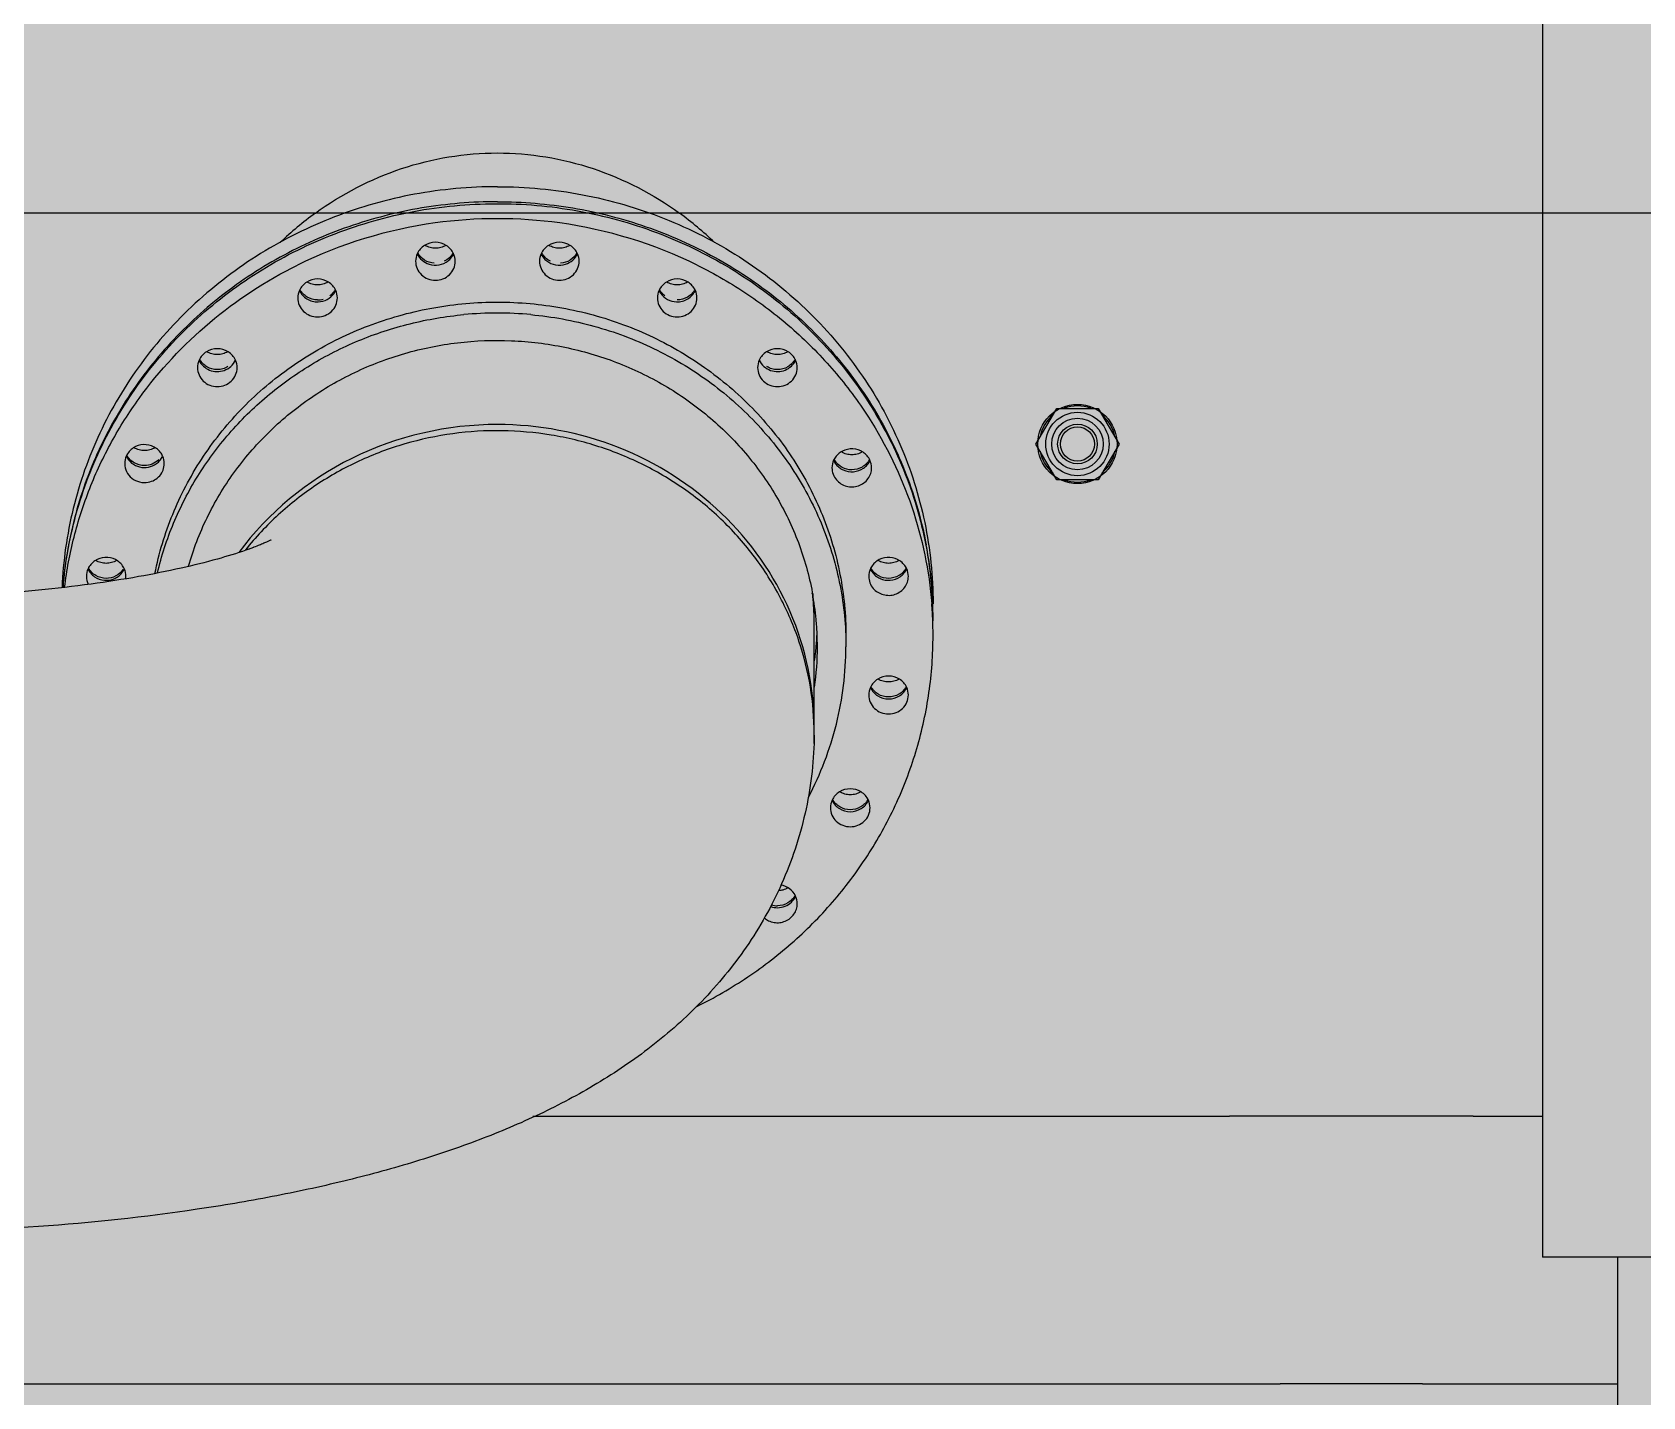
# Model space of a CAD drawing. Extents: x -18489 to 195597, y -1599 to 112111.
# Drawn here: x -14435.9 to -14306.9, y 2060.6 to 2169.8 of the extents above; entities that cross this region are included whole.
import ezdxf

# ---------------------------------------------------------------- set-up
doc = ezdxf.new("R2010")
doc.units = 0
doc.header["$LTSCALE"] = 100
for name, color, linetype in [('188K-SM-03-F10-MECH-EQ-Y2257103$0$0 Xref', 8, 'Continuous'), ('188K-SM-03-F10-MECH-EQ-Y2257103$0$M-EQU-FOUNDATION', 8, 'Continuous'), ('188K-SM-03-F10-MECH-EQ-Y2257103$0$Micron CUP L10 HVAC EQU$0$M-MECH-EQU', 136, 'Continuous'), ('188K-SM-03-F10-MECH-EQ-Y2257103$0$Micron CUP L10 HVAC EQU$0$M-PHASE1 AREA', 252, 'Continuous')]:
    doc.layers.add(name, color=color, linetype=linetype)

# ---------------------------------------------------------------- blocks, each defined once
blk = doc.blocks.new('188K-SM-03-F10-MECH-EQ-Y2257103$0$Micron CUP L10 HVAC EQU$0$A$C0c53ceb0')
at = {"layer": '188K-SM-03-F10-MECH-EQ-Y2257103$0$Micron CUP L10 HVAC EQU$0$M-PHASE1 AREA'}
for p, q in [((18281.63439, 13214.65005), (18281.63439, 11543.4106)), ((18509.19987, 12379.03032), (13383.58898, 12379.03032)), ((17876.02417, 12194.22501), (17892.84617, 12222.76994)), ((17892.84617, 12222.76994), (17925.80701, 12222.76994)), ((17925.80701, 12222.76994), (17942.62901, 12194.22501)), ((17892.84617, 12165.68008), (17876.02417, 12194.22501)), ((17942.62901, 12194.22501), (17925.80701, 12165.68008)), ((17925.80701, 12165.68008), (17892.84617, 12165.68008)), ((17696.90516, 12074.2457), (17696.88183, 12074.54353)), ((17697.59315, 12074.30295), (17697.56584, 12074.60126)), ((17698.54863, 12053.26402), (17698.51242, 12053.72633)), ((17698.54863, 12053.26402), (17698.54817, 12053.7264)), ((17698.54863, 11967.06905), (17698.54863, 12050.35721)), ((17698.38867, 11954.50704), (17698.51387, 11962.13201)), ((17473.33362, 11656.24174), (18030.99638, 11656.24174)), ((18226.19482, 11656.24174), (18030.99638, 11656.24174)), ((18226.19482, 11656.24174), (18281.63439, 11656.24174)), ((18382.32831, 11543.4106), (18281.63439, 11543.4106)), ((18341.73308, 11543.4106), (18341.73308, 10096.93438)), ((16776.01083, 11441.81762), (18071.65559, 11441.81762)), ((18185.53562, 11441.81762), (18071.65559, 11441.81762)), ((18185.53562, 11441.81762), (18341.73308, 11441.81762))]:
    blk.add_line(p, q, dxfattribs=at)
for radius in [31.71789, 25.37327, 20.61578, 15.85829, 13.67619]:
    blk.add_circle((17909.32659, 12194.22501), radius, dxfattribs=at)
for centre, radius, start, end in [((17455.89868, 12162.85243), 267.08822, 125.96385951, 133.81173744), ((17444.03774, 12014.3274), 360.1777, 97.84406711, 116.25718677), ((17444.81592, 12010.06271), 364.50875, 82.1262458, 97.8737542), ((17445.59411, 12014.3274), 360.1777, 63.74281323, 82.15593289), ((17433.73317, 12162.85243), 267.08822, 46.18826256, 54.03614049), ((17393.98118, 12340.47677), 14.63923, 155.44383434, 179.94222898), ((17396.41932, 12340.47677), 14.63923, 0.05777102, 24.55616566), ((17493.21253, 12340.47677), 14.63923, 155.44383434, 179.94222898), ((17495.65067, 12340.47677), 14.63923, 0.05777102, 24.55616566), ((17299.60656, 12311.13953), 14.63923, 155.44383434, 179.94222898), ((17301.71644, 12323.33249), 14.99894, 325.23159701, 335.45378192), ((17302.04469, 12311.13953), 14.63923, 0.05777102, 24.55616566), ((17587.58716, 12311.13953), 14.63923, 155.44383434, 179.94222898), ((17587.91541, 12323.33249), 14.99894, 204.54621808, 214.76840299), ((17590.02529, 12311.13953), 14.63923, 0.05777102, 24.55616566), ((17300.81684, 12326.2084), 16.61113, 270.03031748, 285.36463392), ((17444.82063, 12007.25376), 291.77457, 90.00092373, 95.28280198), ((17444.81122, 12007.25376), 291.77457, 84.71719802, 89.99907627), ((17219.32671, 12255.33678), 14.63923, 155.44383434, 179.94222898), ((17221.76485, 12255.33678), 14.63923, 0.05777102, 24.55616566), ((17667.867, 12255.33678), 14.63923, 155.44383434, 179.94222898), ((17670.30514, 12255.33678), 14.63923, 0.05777102, 24.55616566), ((17909.32659, 12194.22501), 30.4679, 129.86361756, 169.03080056), ((17909.32659, 12194.22501), 30.4679, 69.62238986, 110.37761014), ((17909.32659, 12194.22501), 30.4679, 10.96919944, 50.13638244), ((17909.32659, 12194.22501), 30.4679, 190.94857173, 230.07310786), ((17909.32659, 12194.22501), 30.4679, 309.92689214, 349.05142827), ((17160.99998, 12178.53089), 14.63923, 155.44383434, 179.94222898), ((17163.16021, 12178.41086), 14.9419, 24.53191616, 30.36360482), ((17163.43812, 12178.53089), 14.63923, 0.05777102, 24.55616566), ((17727.4128, 12175.1183), 14.63923, 155.44383434, 179.94222898), ((17727.70511, 12174.99084), 14.95808, 148.39790366, 155.46508083), ((17727.74358, 12187.3127), 15.00184, 204.54721403, 214.93760225), ((17729.85093, 12175.1183), 14.63923, 0.05777102, 24.55616566), ((17909.32659, 12194.22501), 30.4679, 249.65458536, 290.34541464), ((17416.2376, 12054.29061), 320.30868, 169.7534892, 174.12933822), ((17416.76413, 12054.19639), 320.84356, 169.32457942, 169.753659), ((17472.86772, 12054.19639), 320.84356, 10.246341, 10.67542058), ((17473.39425, 12054.29061), 320.30868, 5.87066178, 10.2465108), ((17415.77449, 12054.34795), 319.84212, 174.13107219, 175.50352723), ((17130.33581, 12088.24014), 14.63923, 155.44383434, 179.94222898), ((17130.34715, 12088.27177), 14.65058, 180.06597113, 205.7427147), ((17132.44316, 12100.43454), 15.00184, 325.06239775, 335.45278597), ((17132.48164, 12088.11268), 14.95808, 24.53491917, 31.60209634), ((17132.77395, 12088.24014), 14.63923, 0.05777102, 24.55616566), ((17132.9004, 12088.25903), 14.51278, 352.84551712, 359.98372186), ((17756.8579, 12088.24014), 14.63923, 155.44383434, 179.94222898), ((17757.15021, 12088.11268), 14.95808, 148.39790366, 155.46508083), ((17757.18869, 12100.43454), 15.00184, 204.54721403, 214.93760225), ((17759.29604, 12088.24014), 14.63923, 0.05777102, 24.55616566), ((17473.86895, 12054.34907), 319.83048, 4.31420991, 5.86894048), ((17465.49805, 12031.87377), 235.59669, 10.44744668, 10.66690952), ((17465.93785, 12050.32548), 232.61229, 5.91190199, 6.20748136), ((17465.8722, 12031.94063), 235.21663, 5.34866441, 10.44795648), ((17466.18326, 12050.35421), 232.36523, 1.32680645, 5.9110879), ((17465.98182, 12053.24117), 232.56699, 0.61406116, 5.19595183), ((17474.22007, 12054.37549), 319.47837, 2.15306961, 4.31422351), ((17474.01277, 12040.77065), 319.68586, 2.15427625, 4.58745173), ((17474.3342, 12052.79931), 319.3642, 0.00058432, 2.43475099), ((17474.21347, 12054.37812), 319.48486, 0.00001081, 2.15255414), ((17466.14247, 12050.35748), 232.40593, 0.7158998, 1.32576848), ((17466.12047, 12050.35721), 232.42793, 0.00000037, 0.71589748), ((17466.97608, 12053.26352), 231.57256, 0.11452574, 0.61116711), ((17467.10407, 12053.26406), 231.44457, 359.7706569, 359.99998992), ((17466.1712, 12031.98191), 234.91507, 2.60192391, 5.34543909), ((17474.37687, 12040.78365), 319.32153, 0.0004671, 2.15440139), ((17474.19185, 12054.37818), 319.50649, 359.8128419, 359.99999999), ((17466.17223, 12053.28213), 234.91404, 354.8136825, 357.39809151), ((17466.52326, 12031.99689), 234.5627, 0.00079059, 2.6021721), ((17466.20448, 12053.28193), 234.8819, 352.03970823, 354.81302085), ((17466.0467, 12032.02593), 235.03926, 352.04312689, 359.99370888), ((17756.8579, 11993.30284), 14.63923, 155.44383434, 179.94222898), ((17759.29604, 11993.30284), 14.63923, 0.05777102, 24.55616566), ((17466.12163, 11967.06905), 232.42677, 359.07944309, 359.99999921), ((17726.19373, 11903.01209), 14.63923, 155.44383434, 179.94222898), ((17728.63187, 11903.01209), 14.63923, 0.05777102, 24.55616566), ((17670.30514, 11826.2062), 14.63923, 0.05777102, 24.55616566), ((17669.09599, 11841.22209), 16.60207, 253.32914868, 269.96575743)]:
    blk.add_arc(centre, radius, start, end, dxfattribs=at)
for points, knots in [([(17299.04449, 12379.03032), (17320.02215, 12394.2408), (17366.76768, 12418.61741), (17418.91491, 12427.19158), (17444.81592, 12427.19158)], [0, 0, 0, 0, 0.5001039738, 1, 1, 1, 1]), ([(17444.81592, 12427.19158), (17470.71694, 12427.19158), (17522.86417, 12418.61741), (17569.6097, 12394.2408), (17590.58736, 12379.03032)], [0, 0, 0, 0, 0.4998960262, 1, 1, 1, 1]), ([(17444.81592, 12400.19821), (17422.58581, 12400.19821), (17389.14429, 12397.12928), (17345.84757, 12387.01635), (17303.83412, 12373.02434), (17254.26083, 12348.45038), (17210.30623, 12315.15277), (17179.63998, 12284.09188), (17152.32264, 12250.5099), (17124.62331, 12204.02897), (17103.07773, 12143.14254), (17097.05315, 12100.55307), (17096.19372, 12079.27447)], [0, 0, 0, 0, 0.1275861715, 0.1913254353, 0.2549236612, 0.3814093806, 0.5069463456, 0.5693941814, 0.6315804614, 0.7550753976, 0.8777753443, 1, 1, 1, 1]), ([(17444.81592, 12400.19821), (17467.60428, 12400.19821), (17501.89062, 12396.97214), (17546.21392, 12386.34769), (17589.15619, 12371.65667), (17639.66827, 12345.87618), (17684.139, 12311.00431), (17714.89198, 12278.54662), (17742.06691, 12243.51191), (17769.14381, 12195.13565), (17789.18043, 12132.05921), (17793.69834, 12088.20548), (17793.69834, 12066.38272)], [0, 0, 0, 0, 0.1276534598, 0.191423769, 0.2550461256, 0.3815468604, 0.5070618987, 0.5694910147, 0.6316536368, 0.7550908341, 0.8777554852, 1, 1, 1, 1]), ([(17097.04328, 12079.40476), (17098.79242, 12100.33854), (17104.55931, 12131.63369), (17118.20282, 12171.5449), (17135.76224, 12210.16973), (17164.78556, 12255.21476), (17201.98071, 12294.0616), (17235.84043, 12320.70254), (17272.30754, 12344.2658), (17321.9841, 12367.3397), (17385.7828, 12383.78826), (17451.67188, 12388.50966), (17517.3192, 12381.32931), (17580.40102, 12362.50756), (17629.10546, 12337.58936), (17664.58499, 12312.67675), (17697.3301, 12284.78851), (17732.91247, 12244.57418), (17760.07089, 12198.47524), (17776.03579, 12159.22548), (17788.0385, 12118.82673), (17792.51828, 12087.34307), (17793.41009, 12066.36642)], [0, 0, 0, 0, 0.061123741, 0.0918131301, 0.1225904525, 0.1844001923, 0.2467110806, 0.2780957875, 0.3096045944, 0.3728856379, 0.436501361, 0.5002857139, 0.5640502273, 0.6276090599, 0.6908037612, 0.722262052, 0.7535935362, 0.8157970319, 0.8775113084, 0.9082499217, 0.9389086772, 1, 1, 1, 1]), ([(17444.81592, 12388.19366), (17424.60764, 12388.19366), (17384.16075, 12384.82462), (17325.3501, 12369.80717), (17270.10983, 12345.27328), (17220.12624, 12311.95131), (17176.90622, 12270.83639), (17141.76474, 12223.153), (17115.78151, 12170.36123), (17105.06793, 12132.69832), (17101.47361, 12113.63108)], [0, 0, 0, 0, 0.1273462994, 0.2543739705, 0.3808008678, 0.5064131939, 0.6310918065, 0.7548281963, 0.8777279308, 1, 1, 1, 1]), ([(17444.81592, 12388.19366), (17465.02421, 12388.19366), (17505.4711, 12384.82462), (17564.28175, 12369.80717), (17619.52202, 12345.27328), (17669.50561, 12311.95131), (17712.72563, 12270.83639), (17747.86711, 12223.153), (17773.85034, 12170.36123), (17784.56392, 12132.69832), (17788.15824, 12113.63108)], [0, 0, 0, 0, 0.1273462994, 0.2543739705, 0.3808008678, 0.5064131939, 0.6310918065, 0.7548281963, 0.8777279308, 1, 1, 1, 1]), ([(17409.7345, 12346.56062), (17409.12052, 12347.90626), (17407.46364, 12350.44302), (17402.83901, 12354.35353), (17395.20025, 12356.53795), (17387.56149, 12354.35353), (17382.93686, 12350.44302), (17381.27998, 12347.90626), (17380.666, 12346.56062)], [0, 0, 0, 0, 0.1235049458, 0.2485924549, 0.5, 0.7514075451, 0.8764950542, 1, 1, 1, 1]), ([(17508.96585, 12346.56062), (17508.35187, 12347.90626), (17506.69499, 12350.44302), (17502.07036, 12354.35353), (17494.4316, 12356.53795), (17486.79284, 12354.35353), (17482.16821, 12350.44302), (17480.51133, 12347.90626), (17479.89735, 12346.56062)], [0, 0, 0, 0, 0.1235049458, 0.2485924549, 0.5, 0.7514075451, 0.8764950542, 1, 1, 1, 1]), ([(17380.666, 12346.43876), (17381.55396, 12344.49263), (17384.23646, 12340.92111), (17388.13451, 12338.76479), (17390.21057, 12338.10664)], [0, 0, 0, 0, 0.4955118778, 1, 1, 1, 1]), ([(17394.22186, 12338.96633), (17391.53055, 12339.12654), (17386.18728, 12340.77915), (17382.33254, 12344.86473), (17381.08511, 12347.19459)], [0, 0, 0, 0, 0.5049905933, 1, 1, 1, 1]), ([(17395.20025, 12350.94171), (17393.74464, 12350.94171), (17390.82923, 12351.32688), (17388.1172, 12352.46714), (17386.87138, 12353.2029)], [0, 0, 0, 0, 0.5015071564, 1, 1, 1, 1]), ([(17403.52912, 12353.2029), (17402.2833, 12352.46714), (17399.57127, 12351.32688), (17396.65586, 12350.94171), (17395.20025, 12350.94171)], [0, 0, 0, 0, 0.4984928436, 1, 1, 1, 1]), ([(17409.31538, 12347.19459), (17408.54821, 12345.76171), (17406.51641, 12343.11402), (17403.76047, 12341.23906), (17402.27319, 12340.52996)], [0, 0, 0, 0, 0.4965875203, 1, 1, 1, 1]), ([(17405.33856, 12340.84127), (17405.81037, 12341.2165), (17407.59032, 12342.80639), (17408.99482, 12344.81761), (17409.7345, 12346.43876)], [0, 0, 0, 0, 0.2527866252, 1, 1, 1, 1]), ([(17479.89735, 12346.43876), (17480.63703, 12344.81761), (17482.04153, 12342.80639), (17483.82148, 12341.2165), (17484.29329, 12340.84127)], [0, 0, 0, 0, 0.7472133748, 1, 1, 1, 1]), ([(17487.35866, 12340.52996), (17485.87138, 12341.23906), (17483.11544, 12343.11402), (17481.08364, 12345.76171), (17480.31647, 12347.19459)], [0, 0, 0, 0, 0.5034124797, 1, 1, 1, 1]), ([(17494.4316, 12350.94171), (17492.97599, 12350.94171), (17490.06058, 12351.32688), (17487.34855, 12352.46714), (17486.10273, 12353.2029)], [0, 0, 0, 0, 0.5015071564, 1, 1, 1, 1]), ([(17502.76047, 12353.2029), (17501.51465, 12352.46714), (17498.80262, 12351.32688), (17495.88721, 12350.94171), (17494.4316, 12350.94171)], [0, 0, 0, 0, 0.4984928436, 1, 1, 1, 1]), ([(17508.54674, 12347.19459), (17507.29931, 12344.86473), (17503.44457, 12340.77915), (17498.1013, 12339.12654), (17495.40999, 12338.96633)], [0, 0, 0, 0, 0.4950094067, 1, 1, 1, 1]), ([(17499.42128, 12338.10664), (17501.49734, 12338.76479), (17505.39539, 12340.92111), (17508.07789, 12344.49263), (17508.96585, 12346.43876)], [0, 0, 0, 0, 0.5044881222, 1, 1, 1, 1]), ([(17098.30121, 12079.60795), (17099.95408, 12093.11168), (17104.99827, 12119.97388), (17117.62482, 12159.02096), (17135.13749, 12196.30913), (17164.67189, 12242.98367), (17212.48554, 12294.26861), (17259.62699, 12324.9522), (17284.6947, 12337.34098)], [0, 0, 0, 0, 0.1233215172, 0.2469629563, 0.3710601818, 0.4957228316, 0.7465314553, 1, 1, 1, 1]), ([(17379.34196, 12340.49153), (17379.34196, 12338.51458), (17380.18091, 12334.49046), (17383.73506, 12329.44815), (17389.0099, 12326.09731), (17395.20025, 12324.92869), (17401.3906, 12326.09731), (17406.66544, 12329.44815), (17410.21959, 12334.49046), (17411.05854, 12338.51458), (17411.05854, 12340.49153)], [0, 0, 0, 0, 0.1224486041, 0.246389091, 0.3724573151, 0.5, 0.6275426849, 0.753610909, 0.8775513959, 1, 1, 1, 1]), ([(17390.21057, 12338.10664), (17392.73675, 12337.30579), (17398.24115, 12336.93722), (17403.28003, 12339.20412), (17405.33856, 12340.84127)], [0, 0, 0, 0, 0.5018868758, 1, 1, 1, 1]), ([(17478.57331, 12340.49153), (17478.57331, 12338.51458), (17479.41226, 12334.49046), (17482.96641, 12329.44815), (17488.24125, 12326.09731), (17494.4316, 12324.92869), (17500.62195, 12326.09731), (17505.89679, 12329.44815), (17509.45094, 12334.49046), (17510.28989, 12338.51458), (17510.28989, 12340.49153)], [0, 0, 0, 0, 0.1224486041, 0.246389091, 0.3724573151, 0.5, 0.6275426849, 0.753610909, 0.8775513959, 1, 1, 1, 1]), ([(17484.29329, 12340.84127), (17486.35182, 12339.20412), (17491.3907, 12336.93722), (17496.8951, 12337.30579), (17499.42128, 12338.10664)], [0, 0, 0, 0, 0.4981131242, 1, 1, 1, 1]), ([(17604.93715, 12337.34098), (17618.90613, 12330.43733), (17645.89356, 12314.81088), (17682.76601, 12286.28849), (17715.27817, 12253.25434), (17733.70643, 12228.53651), (17741.98738, 12215.65566)], [0, 0, 0, 0, 0.2521553645, 0.5029172543, 0.7521934719, 1, 1, 1, 1]), ([(17315.35987, 12317.22338), (17314.7459, 12318.56902), (17313.08901, 12321.10578), (17308.46439, 12325.01629), (17300.82563, 12327.20071), (17293.18687, 12325.01629), (17288.56224, 12321.10578), (17286.90535, 12318.56902), (17286.29138, 12317.22338)], [0, 0, 0, 0, 0.1235049458, 0.2485924549, 0.5, 0.7514075451, 0.8764950542, 1, 1, 1, 1]), ([(17286.29138, 12317.10152), (17286.92115, 12315.72126), (17288.63003, 12313.12322), (17292.23703, 12310.15098), (17296.58582, 12308.31776), (17299.73498, 12307.961), (17301.29912, 12308.00555)], [0, 0, 0, 0, 0.2457383935, 0.4947076363, 0.7465485158, 1, 1, 1, 1]), ([(17300.82563, 12309.59727), (17297.96973, 12309.59727), (17292.20539, 12311.09979), (17288.03076, 12315.38827), (17286.70987, 12317.85586)], [0, 0, 0, 0, 0.5050408316, 1, 1, 1, 1]), ([(17300.82563, 12321.60182), (17299.36956, 12321.60182), (17296.45324, 12321.98722), (17293.74049, 12323.12819), (17292.49441, 12323.8644)], [0, 0, 0, 0, 0.5015082588, 1, 1, 1, 1]), ([(17309.15685, 12323.8644), (17307.91077, 12323.12819), (17305.19801, 12321.98722), (17302.2817, 12321.60182), (17300.82563, 12321.60182)], [0, 0, 0, 0, 0.4984917412, 1, 1, 1, 1]), ([(17314.94139, 12317.85586), (17314.17591, 12316.42586), (17312.82335, 12314.66453), (17311.16964, 12313.25775), (17310.73481, 12312.92466)], [0, 0, 0, 0, 0.7475504392, 1, 1, 1, 1]), ([(17603.34047, 12317.22338), (17602.7265, 12318.56902), (17601.06961, 12321.10578), (17596.44498, 12325.01629), (17588.80622, 12327.20071), (17581.16746, 12325.01629), (17576.54284, 12321.10578), (17574.88595, 12318.56902), (17574.27198, 12317.22338)], [0, 0, 0, 0, 0.1235049458, 0.2485924549, 0.5, 0.7514075451, 0.8764950542, 1, 1, 1, 1]), ([(17578.89704, 12312.92466), (17578.46221, 12313.25775), (17576.8085, 12314.66453), (17575.45594, 12316.42586), (17574.69046, 12317.85586)], [0, 0, 0, 0, 0.2524495608, 1, 1, 1, 1]), ([(17588.80622, 12321.60182), (17587.35015, 12321.60182), (17584.43384, 12321.98722), (17581.72108, 12323.12819), (17580.475, 12323.8644)], [0, 0, 0, 0, 0.5015082588, 1, 1, 1, 1]), ([(17588.33273, 12308.00555), (17589.89687, 12307.961), (17593.04603, 12308.31776), (17597.39482, 12310.15098), (17601.00182, 12313.12322), (17602.7107, 12315.72126), (17603.34047, 12317.10152)], [0, 0, 0, 0, 0.2534514842, 0.5052923637, 0.7542616065, 1, 1, 1, 1]), ([(17597.13744, 12323.8644), (17595.89136, 12323.12819), (17593.17861, 12321.98722), (17590.26229, 12321.60182), (17588.80622, 12321.60182)], [0, 0, 0, 0, 0.4984917412, 1, 1, 1, 1]), ([(17602.92198, 12317.85586), (17601.60109, 12315.38827), (17597.42646, 12311.09979), (17591.66212, 12309.59727), (17588.80622, 12309.59727)], [0, 0, 0, 0, 0.4949591684, 1, 1, 1, 1]), ([(17170.60619, 12090.58363), (17173.81102, 12106.73665), (17180.9989, 12130.62187), (17194.95055, 12160.61944), (17211.78478, 12189.3632), (17237.9532, 12222.30991), (17276.28777, 12255.54446), (17320.32847, 12281.479), (17368.57339, 12299.23682), (17419.39132, 12308.22901), (17471.06663, 12308.15592), (17521.85662, 12299.02021), (17570.04698, 12281.12533), (17614.00663, 12255.06821), (17652.24229, 12221.71713), (17683.4434, 12182.20342), (17702.72916, 12145.15749), (17713.6601, 12113.92367), (17721.52416, 12081.93804), (17723.9219, 12057.20281), (17723.9219, 12040.78625)], [0, 0, 0, 0, 0.0612321628, 0.0920055563, 0.122882327, 0.1849223033, 0.2474678139, 0.3104970215, 0.3739240748, 0.4376115067, 0.5013885597, 0.5650731046, 0.6284947498, 0.6915167229, 0.7540541197, 0.8160861886, 0.8776605985, 0.9083438815, 0.9389586631, 1, 1, 1, 1]), ([(17284.96733, 12311.15429), (17284.96733, 12309.17734), (17285.80629, 12305.15322), (17289.36044, 12300.1109), (17294.63527, 12296.76006), (17300.82563, 12295.59145), (17307.01598, 12296.76006), (17312.29082, 12300.1109), (17315.84496, 12305.15322), (17316.68392, 12309.17734), (17316.68392, 12311.15429)], [0, 0, 0, 0, 0.1224486041, 0.246389091, 0.3724573151, 0.5, 0.6275426849, 0.753610909, 0.8775513959, 1, 1, 1, 1]), ([(17301.29912, 12308.00555), (17303.79046, 12308.07652), (17308.76956, 12309.35787), (17312.64003, 12312.76607), (17314.03753, 12314.77918)], [0, 0, 0, 0, 0.504219337, 1, 1, 1, 1]), ([(17572.94793, 12311.15429), (17572.94793, 12309.17734), (17573.78689, 12305.15322), (17577.34103, 12300.1109), (17582.61587, 12296.76006), (17588.80622, 12295.59145), (17594.99658, 12296.76006), (17600.27141, 12300.1109), (17603.82556, 12305.15322), (17604.66452, 12309.17734), (17604.66452, 12311.15429)], [0, 0, 0, 0, 0.1224486041, 0.246389091, 0.3724573151, 0.5, 0.6275426849, 0.753610909, 0.8775513959, 1, 1, 1, 1]), ([(17575.59432, 12314.77918), (17576.99182, 12312.76607), (17580.86229, 12309.35787), (17585.84139, 12308.07652), (17588.33273, 12308.00555)], [0, 0, 0, 0, 0.495780663, 1, 1, 1, 1]), ([(17172.62787, 12091.08352), (17175.85032, 12104.67125), (17184.55188, 12131.4355), (17203.93118, 12169.02449), (17229.19248, 12203.26456), (17259.71011, 12233.30775), (17294.73416, 12258.42967), (17333.41117, 12278.02237), (17374.78549, 12291.61261), (17403.49964, 12296.45177), (17417.95645, 12297.78899)], [0, 0, 0, 0, 0.122453682, 0.2455078146, 0.3693243169, 0.493988529, 0.6195025587, 0.7457869143, 0.8726892797, 1, 1, 1, 1]), ([(17471.6754, 12297.78899), (17488.69956, 12296.21429), (17522.47653, 12290.06036), (17570.52965, 12272.10152), (17614.3669, 12246.01481), (17652.48284, 12212.67087), (17683.58416, 12173.18755), (17706.60206, 12128.88886), (17720.74129, 12081.30057), (17723.9219, 12048.38795), (17723.9219, 12032.00013)], [0, 0, 0, 0, 0.1277421865, 0.2549540741, 0.3813632505, 0.5068011352, 0.6312273151, 0.7547379069, 0.8775552557, 1, 1, 1, 1]), ([(17197.55541, 12096.43913), (17201.34426, 12109.74662), (17211.31281, 12135.82672), (17232.84325, 12171.84914), (17260.38201, 12203.90154), (17293.13608, 12231.06439), (17330.17438, 12252.57928), (17370.44632, 12267.84398), (17412.81439, 12276.43286), (17456.08393, 12278.10671), (17499.0361, 12272.8194), (17540.4605, 12260.71741), (17579.18819, 12242.13848), (17614.12332, 12217.60079), (17644.27299, 12187.79273), (17668.77764, 12153.5487), (17686.93007, 12115.85282), (17694.46844, 12089.04827), (17697.0236, 12075.4825)], [0, 0, 0, 0, 0.0612254143, 0.1228086218, 0.1848268509, 0.2473072157, 0.3102247239, 0.3735061271, 0.4370388068, 0.5006832205, 0.5642880484, 0.6277061202, 0.6908101283, 0.7535065889, 0.8157465086, 0.877531879, 0.9389163739, 1, 1, 1, 1]), ([(17235.08002, 12261.42063), (17234.46605, 12262.76627), (17232.80916, 12265.30303), (17228.18454, 12269.21354), (17220.54578, 12271.39796), (17212.90702, 12269.21354), (17208.28239, 12265.30303), (17206.6255, 12262.76627), (17206.01153, 12261.42063)], [0, 0, 0, 0, 0.1235049458, 0.2485924549, 0.5, 0.7514075451, 0.8764950542, 1, 1, 1, 1]), ([(17220.54578, 12265.79401), (17219.08884, 12265.79401), (17216.17078, 12266.17988), (17213.45666, 12267.32219), (17212.21009, 12268.05923)], [0, 0, 0, 0, 0.5015103553, 1, 1, 1, 1]), ([(17228.88147, 12268.05923), (17227.63489, 12267.32219), (17224.92077, 12266.17988), (17222.00271, 12265.79401), (17220.54578, 12265.79401)], [0, 0, 0, 0, 0.4984896447, 1, 1, 1, 1]), ([(17683.62032, 12261.42063), (17683.00635, 12262.76627), (17681.34946, 12265.30303), (17676.72483, 12269.21354), (17669.08607, 12271.39796), (17661.44731, 12269.21354), (17656.82269, 12265.30303), (17655.1658, 12262.76627), (17654.55183, 12261.42063)], [0, 0, 0, 0, 0.1235049458, 0.2485924549, 0.5, 0.7514075451, 0.8764950542, 1, 1, 1, 1]), ([(17669.08607, 12265.79401), (17667.62914, 12265.79401), (17664.71108, 12266.17988), (17661.99696, 12267.32219), (17660.75038, 12268.05923)], [0, 0, 0, 0, 0.5015103553, 1, 1, 1, 1]), ([(17677.42176, 12268.05923), (17676.17519, 12267.32219), (17673.46107, 12266.17988), (17670.54301, 12265.79401), (17669.08607, 12265.79401)], [0, 0, 0, 0, 0.4984896447, 1, 1, 1, 1]), ([(17204.68748, 12255.35154), (17204.68748, 12253.37459), (17205.52644, 12249.35047), (17209.08059, 12244.30816), (17214.35542, 12240.95732), (17220.54578, 12239.7887), (17226.73613, 12240.95732), (17232.01097, 12244.30816), (17235.56511, 12249.35047), (17236.40407, 12253.37459), (17236.40407, 12255.35154)], [0, 0, 0, 0, 0.1224486041, 0.246389091, 0.3724573151, 0.5, 0.6275426849, 0.753610909, 0.8775513959, 1, 1, 1, 1]), ([(17206.01153, 12261.29877), (17206.81279, 12259.54267), (17209.15303, 12256.29064), (17214.22009, 12253.06075), (17220.15484, 12251.83473), (17224.17819, 12252.4767), (17226.05069, 12253.13943)], [0, 0, 0, 0, 0.2454658543, 0.4949992058, 0.7474046625, 1, 1, 1, 1]), ([(17220.54578, 12253.78947), (17217.68946, 12253.78947), (17211.92427, 12255.29244), (17207.74949, 12259.58211), (17206.42883, 12262.05028)], [0, 0, 0, 0, 0.505041942, 1, 1, 1, 1]), ([(17229.06745, 12256.16637), (17227.80077, 12255.39394), (17225.02961, 12254.19478), (17222.0389, 12253.78947), (17220.54578, 12253.78947)], [0, 0, 0, 0, 0.49840225, 1, 1, 1, 1]), ([(17226.05069, 12253.13943), (17228.01877, 12253.836), (17231.69312, 12255.99423), (17234.22831, 12259.43207), (17235.08002, 12261.29877)], [0, 0, 0, 0, 0.504333691, 1, 1, 1, 1]), ([(17653.22778, 12255.35154), (17653.22778, 12253.37459), (17654.06674, 12249.35047), (17657.62088, 12244.30816), (17662.89572, 12240.95732), (17669.08607, 12239.7887), (17675.27643, 12240.95732), (17680.55126, 12244.30816), (17684.10541, 12249.35047), (17684.94437, 12253.37459), (17684.94437, 12255.35154)], [0, 0, 0, 0, 0.1224486041, 0.246389091, 0.3724573151, 0.5, 0.6275426849, 0.753610909, 0.8775513959, 1, 1, 1, 1]), ([(17654.55183, 12261.29877), (17655.40354, 12259.43207), (17657.93873, 12255.99423), (17661.61308, 12253.836), (17663.58116, 12253.13943)], [0, 0, 0, 0, 0.495666309, 1, 1, 1, 1]), ([(17669.08607, 12253.78947), (17667.59295, 12253.78947), (17664.60224, 12254.19478), (17661.83108, 12255.39394), (17660.5644, 12256.16637)], [0, 0, 0, 0, 0.50159775, 1, 1, 1, 1]), ([(17663.58116, 12253.13943), (17665.45366, 12252.4767), (17669.47701, 12251.83473), (17675.41176, 12253.06075), (17680.47882, 12256.29064), (17682.81906, 12259.54267), (17683.62032, 12261.29877)], [0, 0, 0, 0, 0.2525953375, 0.5050007942, 0.7545341457, 1, 1, 1, 1]), ([(17683.20302, 12262.05028), (17681.88236, 12259.58211), (17677.70758, 12255.29244), (17671.94239, 12253.78947), (17669.08607, 12253.78947)], [0, 0, 0, 0, 0.494958058, 1, 1, 1, 1]), ([(17741.98738, 12215.65566), (17756.35279, 12193.31058), (17779.70823, 12145.1158), (17790.56319, 12092.65174), (17792.67449, 12066.33932)], [0, 0, 0, 0, 0.501580557, 1, 1, 1, 1]), ([(17444.81592, 12209.82196), (17404.94516, 12209.82196), (17324.72832, 12191.61094), (17261.18267, 12138.98723), (17237.82566, 12107.46792)], [0, 0, 0, 0, 0.5040483323, 1, 1, 1, 1]), ([(17698.51387, 11962.13201), (17698.51387, 11974.71291), (17696.45675, 11999.95037), (17687.27927, 12036.83438), (17672.23482, 12071.91228), (17651.69361, 12104.32122), (17626.15788, 12133.28301), (17596.24931, 12158.10081), (17562.69333, 12178.18026), (17526.30116, 12193.04193), (17487.9494, 12202.33219), (17448.5599, 12205.83021), (17409.07921, 12203.45299), (17370.45578, 12195.25722), (17333.61801, 12181.43871), (17299.45024, 12162.32352), (17268.78476, 12138.37777), (17251.09344, 12119.48733), (17243.08469, 12109.45823)], [0, 0, 0, 0, 0.0608638012, 0.1218624973, 0.1831138501, 0.2447109381, 0.3067145859, 0.3691462415, 0.4319832215, 0.495164484, 0.5586000984, 0.6221773201, 0.6857676412, 0.7492410328, 0.8124810257, 0.8753929978, 0.9379096103, 1, 1, 1, 1]), ([(17698.5484, 11967.06905), (17698.5484, 11998.69705), (17685.13136, 12063.0818), (17628.24187, 12143.76631), (17543.95035, 12197.37506), (17477.76321, 12209.82196), (17444.81592, 12209.82196)], [0, 0, 0, 0, 0.2448711985, 0.4927776942, 0.7449145841, 1, 1, 1, 1]), ([(17176.0526, 12185.96377), (17175.33395, 12187.19059), (17173.5219, 12189.46362), (17168.80115, 12192.84842), (17161.4011, 12194.49768), (17154.19215, 12192.15803), (17149.83992, 12188.33697), (17148.27249, 12185.90276), (17147.68481, 12184.61473)], [0, 0, 0, 0, 0.1238341682, 0.2491863083, 0.5008102773, 0.7518735874, 0.8766923129, 1, 1, 1, 1]), ([(17162.21905, 12188.98116), (17160.76092, 12188.98116), (17157.84048, 12189.36766), (17155.12446, 12190.51183), (17153.87721, 12191.25002)], [0, 0, 0, 0, 0.5015132402, 1, 1, 1, 1]), ([(17170.56089, 12191.25002), (17169.31365, 12190.51183), (17166.59763, 12189.36766), (17163.67718, 12188.98116), (17162.21905, 12188.98116)], [0, 0, 0, 0, 0.4984867598, 1, 1, 1, 1]), ([(17743.16611, 12181.20214), (17742.58402, 12182.47791), (17741.0354, 12184.89023), (17736.74048, 12188.69118), (17729.6229, 12191.06059), (17722.278, 12189.5204), (17717.54405, 12186.24603), (17715.7038, 12184.02972), (17714.9652, 12182.82912)], [0, 0, 0, 0, 0.1232673086, 0.2480304138, 0.4990194098, 0.7506821655, 0.8760898257, 1, 1, 1, 1]), ([(17146.36076, 12178.54565), (17146.36076, 12176.33386), (17147.42049, 12171.81367), (17151.83731, 12166.43258), (17158.1742, 12163.36338), (17162.92569, 12163.22807), (17165.19448, 12163.64312)], [0, 0, 0, 0, 0.2444181924, 0.4924632336, 0.7451219238, 1, 1, 1, 1]), ([(17147.68481, 12184.49288), (17148.64268, 12182.39351), (17151.62755, 12178.56531), (17158.13915, 12175.36574), (17165.43273, 12175.16721), (17169.94099, 12177.11418), (17171.84382, 12178.50393)], [0, 0, 0, 0, 0.245766693, 0.4962636746, 0.7490423079, 1, 1, 1, 1]), ([(17162.21905, 12176.97662), (17159.36217, 12176.97662), (17153.59579, 12178.4802), (17149.42081, 12182.77154), (17148.10047, 12185.24049)], [0, 0, 0, 0, 0.5050434702, 1, 1, 1, 1]), ([(17173.59966, 12181.58334), (17172.12337, 12180.12843), (17168.52859, 12177.77996), (17164.31722, 12176.97662), (17162.21905, 12176.97662)], [0, 0, 0, 0, 0.4969497169, 1, 1, 1, 1]), ([(17165.19448, 12163.64312), (17166.97264, 12163.96842), (17170.42786, 12165.2089), (17174.65638, 12168.65149), (17177.43248, 12173.27322), (17178.07735, 12176.80441), (17178.07735, 12178.54565)], [0, 0, 0, 0, 0.2549021615, 0.5065524317, 0.754465022, 1, 1, 1, 1]), ([(17171.84382, 12178.50393), (17172.90053, 12179.2757), (17174.81835, 12181.08113), (17176.21612, 12183.31555), (17176.7533, 12184.49288)], [0, 0, 0, 0, 0.5027764233, 1, 1, 1, 1]), ([(17712.77357, 12175.13306), (17712.77357, 12173.41046), (17713.40196, 12169.921), (17715.20934, 12166.87514), (17716.3368, 12165.55121)], [0, 0, 0, 0, 0.4976368786, 1, 1, 1, 1]), ([(17728.63187, 12173.55585), (17725.99381, 12173.55585), (17720.6802, 12174.83379), (17716.60924, 12178.50967), (17715.19037, 12180.67815), (17714.92493, 12181.08384), (17714.68043, 12181.50167), (17714.45396, 12181.92995)], [0, 0, 0, 0, 0.504458107, 1, 1, 1, 1.092707435, 1.092707435, 1.092707435, 1.092707435]), ([(17715.44543, 12178.72138), (17716.23377, 12177.5929), (17718.14164, 12175.53003), (17722.89885, 12172.5503), (17730.08782, 12171.29563), (17736.95926, 12173.73959), (17741.1008, 12177.4844), (17742.5991, 12179.83758), (17743.16611, 12181.08029)], [0, 0, 0, 0, 0.1241204038, 0.2496757387, 0.501431572, 0.7522206917, 0.876837685, 1, 1, 1, 1]), ([(17716.3368, 12165.55121), (17717.36562, 12164.34311), (17719.83139, 12162.22306), (17724.30887, 12160.28772), (17729.18598, 12159.73084), (17734.01153, 12160.60665), (17738.3431, 12162.83593), (17741.77591, 12166.22225), (17743.98231, 12170.44965), (17744.49016, 12173.58353), (17744.49016, 12175.13306)], [0, 0, 0, 0, 0.1247447339, 0.2509978592, 0.3780998751, 0.5050896637, 0.6310448548, 0.7554104632, 0.8781856117, 1, 1, 1, 1]), ([(17728.63187, 12185.5604), (17727.17234, 12185.5604), (17724.24907, 12185.94764), (17721.53084, 12187.09398), (17720.2828, 12187.83354)], [0, 0, 0, 0, 0.5015166306, 1, 1, 1, 1]), ([(17736.98093, 12187.83354), (17735.73289, 12187.09398), (17733.01466, 12185.94764), (17730.09139, 12185.5604), (17728.63187, 12185.5604)], [0, 0, 0, 0, 0.4984833694, 1, 1, 1, 1]), ([(17742.75238, 12181.82332), (17741.43241, 12179.35345), (17737.2572, 12175.06016), (17731.48942, 12173.55585), (17728.63187, 12173.55585)], [0, 0, 0, 0, 0.4949547334, 1, 1, 1, 1]), ([(17249.60568, 12111.45099), (17247.56888, 12110.69107), (17245.52443, 12109.95305), (17243.47231, 12109.23698), (17235.96335, 12106.61678), (17218.78662, 12101.36698), (17190.10406, 12094.27708), (17156.33321, 12087.5919), (17104.25468, 12079.49341), (17033.26814, 12072.5265), (16974.82807, 12070.48178), (16944.66539, 12070.3335)], [-0.0215616488, -0.0215616488, -0.0215616488, -0.0215616488, 0, 0, 0, 0.0788967443, 0.178041664, 0.2929992503, 0.420300963, 0.7007707098, 1, 1, 1, 1]), ([(17263.14961, 12117.22998), (17263.32501, 12117.33765), (17263.94758, 12117.6961), (17262.84367, 12117.09028), (17261.89692, 12116.63424), (17259.6161, 12115.54662), (17256.74431, 12114.2945), (17252.9725, 12112.74242), (17248.48285, 12111.02156), (17245.22055, 12109.84701), (17243.47231, 12109.23698)], [0, 0, 0, 0, 0.0274613751, 0.0459763075, 0.1085404823, 0.2130478746, 0.3569991765, 0.5377976464, 0.7529427806, 1, 1, 1, 1]), ([(17145.22155, 12095.95097), (17144.48295, 12097.15157), (17142.6427, 12099.36787), (17137.90874, 12102.64224), (17130.56384, 12104.18243), (17123.44626, 12101.81302), (17119.15134, 12098.01207), (17117.60272, 12095.59975), (17117.02063, 12094.32399)], [0, 0, 0, 0, 0.1239101743, 0.2493178345, 0.5009805902, 0.7519695862, 0.8767326914, 1, 1, 1, 1]), ([(17131.55488, 12098.68224), (17130.09535, 12098.68224), (17127.17209, 12099.06948), (17124.45385, 12100.21583), (17123.20581, 12100.95538)], [0, 0, 0, 0, 0.5015166306, 1, 1, 1, 1]), ([(17139.90394, 12100.95538), (17138.65591, 12100.21583), (17135.93767, 12099.06948), (17133.01441, 12098.68224), (17131.55488, 12098.68224)], [0, 0, 0, 0, 0.4984833694, 1, 1, 1, 1]), ([(17772.61122, 12094.32399), (17772.02913, 12095.59975), (17770.48051, 12098.01207), (17766.18559, 12101.81302), (17759.06801, 12104.18243), (17751.72311, 12102.64224), (17746.98915, 12099.36787), (17745.1489, 12097.15157), (17744.4103, 12095.95097)], [0, 0, 0, 0, 0.1232673086, 0.2480304138, 0.4990194098, 0.7506821655, 0.8760898257, 1, 1, 1, 1]), ([(17758.07697, 12098.68224), (17756.61744, 12098.68224), (17753.69418, 12099.06948), (17750.97594, 12100.21583), (17749.72791, 12100.95538)], [0, 0, 0, 0, 0.5015166306, 1, 1, 1, 1]), ([(17766.42604, 12100.95538), (17765.178, 12100.21583), (17762.45976, 12099.06948), (17759.5365, 12098.68224), (17758.07697, 12098.68224)], [0, 0, 0, 0, 0.4984833694, 1, 1, 1, 1]), ([(17117.02063, 12094.20213), (17117.58764, 12092.95942), (17119.08594, 12090.60625), (17123.22749, 12086.86143), (17130.09893, 12084.41748), (17137.28789, 12085.67215), (17142.0451, 12088.65187), (17143.95297, 12090.71474), (17144.74131, 12091.84323)], [0, 0, 0, 0, 0.123162315, 0.2477793083, 0.498568428, 0.7503242613, 0.8758795962, 1, 1, 1, 1]), ([(17131.55488, 12086.6777), (17128.69732, 12086.6777), (17122.92955, 12088.182), (17118.75434, 12092.47529), (17117.43437, 12094.94517)], [0, 0, 0, 0, 0.5050452666, 1, 1, 1, 1]), ([(17144.99637, 12093.8), (17143.57751, 12091.63151), (17139.50654, 12087.95563), (17134.19293, 12086.6777), (17131.55488, 12086.6777)], [0, 0, 0, 0, 0.495541893, 1, 1, 1, 1]), ([(17742.21868, 12088.2549), (17742.21868, 12086.53231), (17742.84707, 12083.04284), (17744.65444, 12079.99698), (17745.78191, 12078.67305)], [0, 0, 0, 0, 0.4976368786, 1, 1, 1, 1]), ([(17758.07697, 12086.6777), (17755.43892, 12086.6777), (17750.12531, 12087.95563), (17746.05434, 12091.63151), (17744.63548, 12093.8), (17744.37003, 12094.20568), (17744.12554, 12094.62351), (17743.89907, 12095.05179)], [0, 0, 0, 0, 0.504458107, 1, 1, 1, 1.092707435, 1.092707435, 1.092707435, 1.092707435]), ([(17744.89054, 12091.84323), (17745.67888, 12090.71474), (17747.58675, 12088.65187), (17752.34396, 12085.67215), (17759.53292, 12084.41748), (17766.40436, 12086.86143), (17770.54591, 12090.60625), (17772.04421, 12092.95942), (17772.61122, 12094.20213)], [0, 0, 0, 0, 0.1241204038, 0.2496757387, 0.501431572, 0.7522206917, 0.876837685, 1, 1, 1, 1]), ([(17745.78191, 12078.67305), (17746.81072, 12077.46496), (17749.2765, 12075.34491), (17753.75398, 12073.40957), (17758.63108, 12072.85268), (17763.45664, 12073.7285), (17767.7882, 12075.95777), (17771.22102, 12079.3441), (17773.42741, 12083.5715), (17773.93527, 12086.70537), (17773.93527, 12088.2549)], [0, 0, 0, 0, 0.1247447339, 0.2509978592, 0.3780998751, 0.5050896637, 0.6310448548, 0.7554104632, 0.8781856117, 1, 1, 1, 1]), ([(17772.19748, 12094.94517), (17770.87751, 12092.47529), (17766.7023, 12088.182), (17760.93453, 12086.6777), (17758.07697, 12086.6777)], [0, 0, 0, 0, 0.4949547334, 1, 1, 1, 1]), ([(17604.41914, 11743.97603), (17618.53538, 11750.92391), (17645.80254, 11766.67625), (17683.02438, 11795.48556), (17715.8013, 11828.89876), (17743.50703, 11866.28827), (17765.62074, 11906.95625), (17781.72342, 11950.14345), (17791.50923, 11995.02719), (17793.6984, 12025.55675), (17793.6984, 12040.78625)], [0, 0, 0, 0, 0.1273387268, 0.2539671769, 0.3798380124, 0.5049601373, 0.6293988515, 0.7532718698, 0.8767399824, 1, 1, 1, 1]), ([(17693.90375, 11911.53083), (17703.6659, 11930.00675), (17718.78461, 11969.35445), (17723.9219, 12011.20408), (17723.9219, 12032.00013)], [0, 0, 0, 0, 0.5012033861, 1, 1, 1, 1]), ([(17772.61122, 11999.38668), (17771.99725, 12000.73232), (17770.34036, 12003.26908), (17765.71573, 12007.17959), (17758.07697, 12009.36402), (17750.43821, 12007.17959), (17745.81358, 12003.26908), (17744.1567, 12000.73232), (17743.54272, 11999.38668)], [0, 0, 0, 0, 0.1235049458, 0.2485924549, 0.5, 0.7514075451, 0.8764950542, 1, 1, 1, 1]), ([(17743.54272, 11999.26483), (17744.1567, 11997.91919), (17745.81358, 11995.38242), (17750.43821, 11991.47191), (17758.07697, 11989.28749), (17765.71573, 11991.47191), (17770.34036, 11995.38242), (17771.99725, 11997.91919), (17772.61122, 11999.26483)], [0, 0, 0, 0, 0.1235049458, 0.2485924549, 0.5, 0.7514075451, 0.8764950542, 1, 1, 1, 1]), ([(17758.07697, 11991.73179), (17755.21871, 11991.73179), (17749.44947, 11993.23686), (17745.27402, 11997.5322), (17743.95444, 12000.00305)], [0, 0, 0, 0, 0.5050471554, 1, 1, 1, 1]), ([(17758.07697, 12003.73634), (17756.61597, 12003.73634), (17753.68975, 12004.12436), (17750.96918, 12005.273), (17749.72031, 12006.01398)], [0, 0, 0, 0, 0.5015201942, 1, 1, 1, 1]), ([(17766.43363, 12006.01398), (17765.18476, 12005.273), (17762.46419, 12004.12436), (17759.53797, 12003.73634), (17758.07697, 12003.73634)], [0, 0, 0, 0, 0.4984798058, 1, 1, 1, 1]), ([(17772.1995, 12000.00305), (17770.87993, 11997.5322), (17766.70447, 11993.23686), (17760.93523, 11991.73179), (17758.07697, 11991.73179)], [0, 0, 0, 0, 0.4949528446, 1, 1, 1, 1]), ([(17742.21868, 11993.3176), (17742.21868, 11991.34065), (17743.05763, 11987.31653), (17746.61178, 11982.27421), (17751.88662, 11978.92337), (17758.07697, 11977.75476), (17764.26733, 11978.92337), (17769.54216, 11982.27421), (17773.09631, 11987.31653), (17773.93527, 11991.34065), (17773.93527, 11993.3176)], [0, 0, 0, 0, 0.1224486041, 0.246389091, 0.3724573151, 0.5, 0.6275426849, 0.753610909, 0.8775513959, 1, 1, 1, 1]), ([(17698.53157, 11961.13473), (17698.50887, 11958.92539), (17698.46123, 11956.71616), (17698.38867, 11954.50704), (17697.7308, 11934.47993), (17692.34879, 11894.68179), (17672.81827, 11838.441), (17643.68719, 11788.09858), (17607.44262, 11745.01553), (17566.45997, 11709.25101), (17522.38051, 11679.89361), (17475.89461, 11655.64229), (17427.00826, 11635.33214), (17375.47429, 11618.11893), (17321.08372, 11603.4925), (17263.79358, 11591.18905), (17182.46093, 11577.5124), (17075.77442, 11566.20287), (16988.8932, 11563.02501), (16944.6414, 11562.86343)], [-0.0070909638, -0.0070909638, -0.0070909638, -0.0070909638, 0, 0, 0, 0.0642840524, 0.1278026748, 0.1898343356, 0.2498173978, 0.3076101476, 0.3637527791, 0.419333876, 0.4755606662, 0.5334097991, 0.5935183628, 0.6561610746, 0.7213216583, 0.8580339106, 1, 1, 1, 1]), ([(17741.94704, 11909.09594), (17741.33307, 11910.44158), (17739.67618, 11912.97834), (17735.05156, 11916.88885), (17727.4128, 11919.07327), (17719.77404, 11916.88885), (17715.14941, 11912.97834), (17713.49252, 11910.44158), (17712.87855, 11909.09594)], [0, 0, 0, 0, 0.1235049458, 0.2485924549, 0.5, 0.7514075451, 0.8764950542, 1, 1, 1, 1]), ([(17712.87855, 11908.97408), (17713.49252, 11907.62844), (17715.14941, 11905.09168), (17719.77404, 11901.18117), (17727.4128, 11898.99675), (17735.05156, 11901.18117), (17739.67618, 11905.09168), (17741.33307, 11907.62844), (17741.94704, 11908.97408)], [0, 0, 0, 0, 0.1235049458, 0.2485924549, 0.5, 0.7514075451, 0.8764950542, 1, 1, 1, 1]), ([(17727.4128, 11901.43287), (17724.55386, 11901.43287), (17718.78323, 11902.93866), (17714.60754, 11907.23595), (17713.28835, 11909.70772)], [0, 0, 0, 0, 0.5050489515, 1, 1, 1, 1]), ([(17727.4128, 11913.43742), (17725.95039, 11913.43742), (17723.02136, 11913.82619), (17720.29858, 11914.977), (17719.04892, 11915.71934)], [0, 0, 0, 0, 0.5015235823, 1, 1, 1, 1]), ([(17735.77668, 11915.71934), (17734.52702, 11914.977), (17731.80423, 11913.82619), (17728.8752, 11913.43742), (17727.4128, 11913.43742)], [0, 0, 0, 0, 0.4984764177, 1, 1, 1, 1]), ([(17741.53725, 11909.70772), (17740.21805, 11907.23595), (17736.04236, 11902.93866), (17730.27173, 11901.43287), (17727.4128, 11901.43287)], [0, 0, 0, 0, 0.4949510485, 1, 1, 1, 1]), ([(17711.5545, 11903.02685), (17711.5545, 11901.0499), (17712.39346, 11897.02578), (17715.94761, 11891.98347), (17721.22244, 11888.63263), (17727.4128, 11887.46401), (17733.60315, 11888.63263), (17738.87799, 11891.98347), (17742.43213, 11897.02578), (17743.27109, 11901.0499), (17743.27109, 11903.02685)], [0, 0, 0, 0, 0.1224486041, 0.246389091, 0.3724573151, 0.5, 0.6275426849, 0.753610909, 0.8775513959, 1, 1, 1, 1]), ([(17683.62032, 11832.29004), (17682.5261, 11834.68824), (17679.15198, 11838.73917), (17674.33072, 11840.71717), (17671.98646, 11841.13661)], [0, 0, 0, 0, 0.4947923407, 0.94007428734, 0.94007428734, 0.94007428734, 0.94007428734]), ([(17663.63916, 11823.98847), (17665.4549, 11823.35398), (17669.42256, 11822.71189), (17675.33149, 11823.89225), (17680.45037, 11827.12567), (17682.81327, 11830.39938), (17683.62032, 11832.16819)], [0.00987842084, 0.00987842084, 0.00987842084, 0.00987842084, 0.2525480235, 0.5049706066, 0.7545322501, 1, 1, 1, 1]), ([(17683.21216, 11832.89793), (17681.89328, 11830.42538), (17677.71739, 11826.12643), (17671.94558, 11824.62002), (17669.08607, 11824.62002)], [0, 0, 0, 0, 0.4949495207, 1, 1, 1, 1]), ([(17677.45609, 11838.91014), (17676.20576, 11838.16665), (17673.74233, 11837.12449), (17671.1099, 11836.70626), (17669.92581, 11836.64596)], [0, 0, 0, 0, 0.4984735365, 0.90411895863, 0.90411895863, 0.90411895863, 0.90411895863]), ([(17658.6264, 11814.8171), (17659.6602, 11813.94943), (17662.11199, 11812.3805), (17666.36525, 11811.05758), (17670.99905, 11810.94453), (17675.47506, 11812.10158), (17679.42541, 11814.43562), (17682.51928, 11817.76087), (17684.492, 11821.79915), (17684.94437, 11824.75688), (17684.94437, 11826.22096)], [0.01326376692, 0.01326376692, 0.01326376692, 0.01326376692, 0.1253790079, 0.2519952679, 0.3791281321, 0.5058954712, 0.6315282738, 0.7556166138, 0.8782457488, 1, 1, 1, 1])]:
    blk.add_open_spline(points, degree=3, knots=knots, dxfattribs=at)
blk = doc.blocks.new('188K-SM-03-F10-MECH-EQ-Y2257103$0$Micron CUP L10 HVAC EQU')
at = {"layer": '188K-SM-03-F10-MECH-EQ-Y2257103$0$Micron CUP L10 HVAC EQU$0$M-MECH-EQU'}
blk.add_blockref('188K-SM-03-F10-MECH-EQ-Y2257103$0$Micron CUP L10 HVAC EQU$0$A$C0c53ceb0', (-206166.7, 2082.2), dxfattribs=at)
blk = doc.blocks.new('188K-SM-03-F10-MECH-EQ-Y2257103')
at = {"layer": '188K-SM-03-F10-MECH-EQ-Y2257103$0$M-EQU-FOUNDATION'}
h = blk.add_hatch(dxfattribs=at)
h.set_pattern_fill('AR-CONC', color=256, scale=0.1)
h.set_pattern_definition([(50, (4473.521, 709.199), (18.218467, -1.593909), [1.905, -20.955]), (355, (4473.521, 709.2), (-3.524342, 19.105685), [1.524, -16.764058]), (100.45144, (4475.04, 709.066), (14.694125, 17.511775), [1.619001, -17.809024]), (46.1842, (4473.521, 714.28), (27.107904, -4.204233), [2.8575, -31.4325]), (96.63556, (4475.78, 713.93), (23.740413, 24.742612), [2.428502, -26.71356]), (351.18415, (4473.52, 714.28), (23.740413, 24.742612), [2.285997, -25.145973]), (21, (4476.061, 713.009), (15.161439, -10.22652), [1.905, -20.955]), (326, (4476.061, 713.01), (6.180203, 18.418797), [1.524, -16.764]), (71.45144, (4477.325, 712.157), (21.341642, 8.192277), [1.619001, -17.808994]), (37.5, (4473.5214, 709.199), (0.3088603, 8.4555039), [0, -16.5608, 0, -17.018, 0, -16.8275]), (7.5, (4473.521, 709.199), (6.6819663, 10.0180575), [0, -9.7028, 0, -16.1798, 0, -6.4135]), (327.5, (4467.857, 709.199), (13.5590595, -0.5728744), [0, -6.35, 0, -19.812, 0, -26.289]), (317.5, (4465.317, 709.199), (14.812918, 2.542649), [0, -8.255, 0, -13.1572, 0, -18.669])])
h.paths.add_polyline_path([(-14928.15, 5602.46), (-14278.15, 5602.46), (-14278.15, 1902.46), (-14928.15, 1902.46)], flags=16)
h.paths.add_polyline_path([(-14933.15, 5607.46), (-14273.15, 5607.46), (-14273.15, 1897.46), (-14933.15, 1897.46)])
h = blk.add_hatch(dxfattribs=at)
h.set_pattern_fill('AR-CONC', color=256, scale=0.3)
h.set_pattern_definition([(50, (4473.52, 709.2), (54.6554, -4.78173), [5.715, -62.865]), (355, (4473.52, 709.2), (-10.57303, 57.31705), [4.572, -50.29218]), (100.45144, (4478.076, 708.8), (44.08237, 52.53533), [4.857, -53.42707]), (46.1842, (4473.52, 724.44), (81.32371, -12.6127), [8.5725, -94.2975]), (96.63556, (4480.3, 723.39), (71.22124, 74.22784), [7.2855, -80.14068]), (351.18415, (4473.52, 724.44), (71.22124, 74.22784), [6.858, -75.43792]), (21, (4481.14, 720.63), (45.48432, -30.67956), [5.715, -62.865]), (326, (4481.14, 720.63), (18.54061, 55.25639), [4.572, -50.292]), (71.45144, (4484.93, 718.07), (64.02493, 24.57683), [4.857, -53.42698]), (37.5, (4473.521, 709.2), (0.926581, 25.366512), [0, -49.6824, 0, -51.054, 0, -50.4825]), (7.5, (4473.52, 709.2), (20.0459, 30.054172), [0, -29.1084, 0, -48.5394, 0, -19.2405]), (327.5, (4456.529, 709.2), (40.677179, -1.718623), [0, -19.05, 0, -59.436, 0, -78.867]), (317.5, (4448.91, 709.2), (44.438754, 7.62795), [0, -24.765, 0, -39.4716, 0, -56.007])])
h.paths.add_polyline_path([(-14918.15, 5592.46), (-14288.15, 5592.46), (-14288.15, 1912.46), (-14918.15, 1912.46)])
at = {"layer": '188K-SM-03-F10-MECH-EQ-Y2257103$0$0 Xref', "xscale": 0.1, "yscale": 0.1, "zscale": 0.1}
blk.add_blockref('188K-SM-03-F10-MECH-EQ-Y2257103$0$Micron CUP L10 HVAC EQU', (4473.52, 709.2), dxfattribs=at)

msp = doc.modelspace()

# ---------------------------------------------------------------- block references
msp.add_blockref('188K-SM-03-F10-MECH-EQ-Y2257103', (0, 0))

doc.saveas('drawing.dxf')
